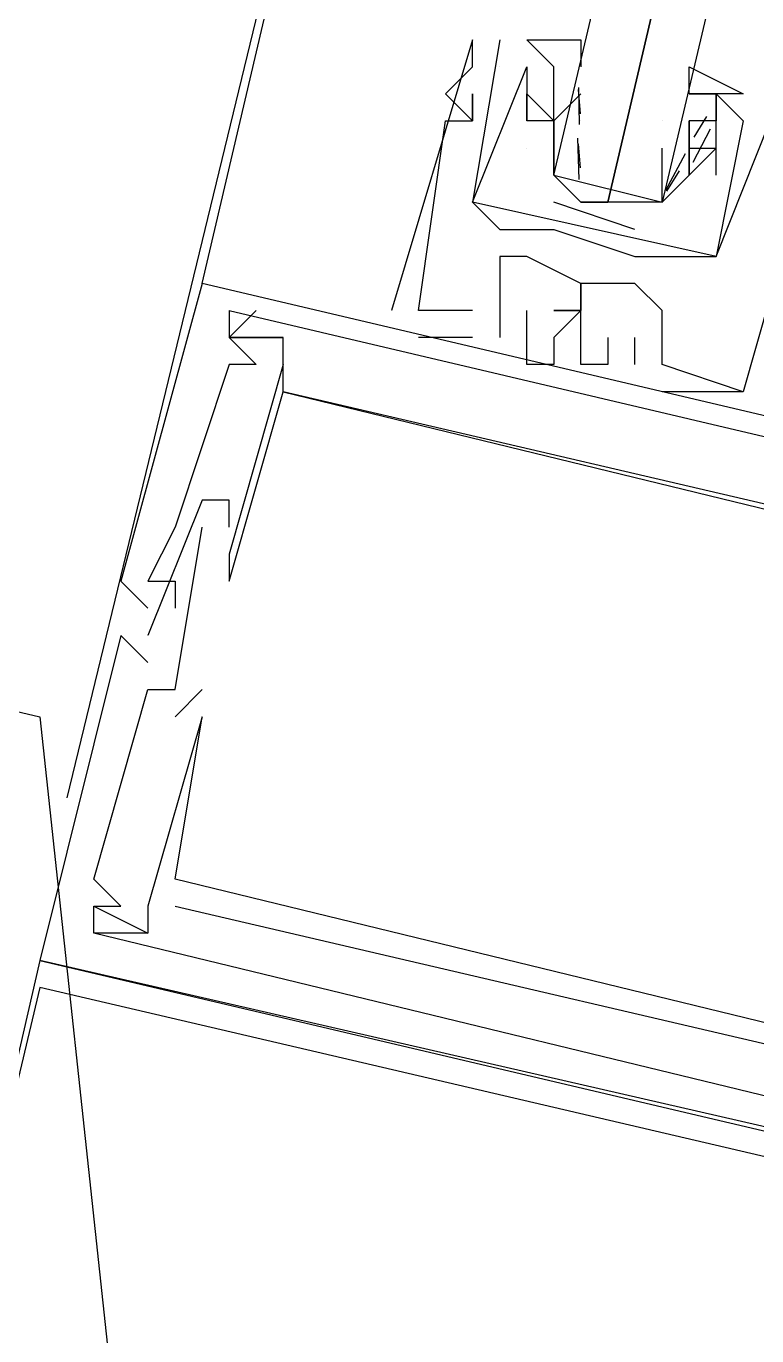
# Model space of a CAD drawing. Header units: feet. Extents: x -84 to 198, y -22 to 181.
# Drawn here: x 120.073 to 120.433, y 75.499 to 76.144 of the extents above; entities that cross this region are included whole.
import ezdxf

# ---------------------------------------------------------------- set-up
doc = ezdxf.new("R2010")
doc.units = ezdxf.units.FT
doc.layers.add('A-AREA-UNIDAD', color=30, linetype='CONTINUOUS')
doc.layers.add('A-LINEA', color=7, linetype='CONTINUOUS')

msp = doc.modelspace()

# ---------------------------------------------------------------- linework, layer by layer
at = {"layer": 'A-AREA-UNIDAD'}
msp.add_lwpolyline([(68.192, 96.0533), (66.432, 88.7289), (77.408, 86.08), (78.32, 86.0089), (78.368, 85.6), (100.992, 80.2489), (101.2, 80.6933), (102.208, 80.6933), (104.608, 80.0889), (104.72, 79.36), (120.08, 75.8044), (120.128, 75.36), (121.68, 75.2), (129.568, 73.3689), (129.68, 73.12), (130.56, 76.0889), (131.92, 79.2), (133.68, 82.1689), (136.352, 85.6533)], dxfattribs=at)
at = {"layer": 'A-LINEA'}
for p, q in [((120.16, 76.0178), (121.8133, 83.0444)), ((120.2133, 76.2578), (120.0933, 75.7644)), ((120.2933, 76.1378), (120.2933, 76.1378)), ((120.2933, 76.1378), (120.2933, 76.1378)), ((120.2933, 76.1378), (120.2933, 76.1378)), ((120.3067, 76.1378), (120.3067, 76.1378)), ((120.3067, 76.1378), (120.3067, 76.1378)), ((120.3333, 76.1244), (120.32, 76.1378)), ((120.32, 76.1378), (120.32, 76.1378)), ((120.3333, 76.1244), (120.32, 76.1378)), ((120.32, 76.1378), (120.32, 76.1378)), ((120.2933, 76.1244), (120.2933, 76.1244)), ((120.2933, 76.1244), (120.2933, 76.1244)), ((120.2933, 76.1244), (120.2933, 76.1244)), ((120.3067, 76.1244), (120.3067, 76.1244)), ((120.3067, 76.1244), (120.3067, 76.1244)), ((120.32, 76.1244), (120.32, 76.1244)), ((120.32, 76.1244), (120.32, 76.1244)), ((120.3333, 76.1244), (120.3333, 76.1244)), ((120.3333, 76.1244), (120.3333, 76.1244)), ((120.28, 76.1111), (120.28, 76.1111)), ((120.28, 76.1111), (120.28, 76.1111)), ((120.28, 76.1111), (120.28, 76.1111)), ((120.2933, 76.1111), (120.2933, 76.1111)), ((120.2933, 76.1111), (120.2933, 76.1111)), ((120.2933, 76.1111), (120.2933, 76.1111)), ((120.32, 76.1111), (120.32, 76.1111)), ((120.32, 76.1111), (120.32, 76.1111)), ((120.3333, 76.1111), (120.3333, 76.1111)), ((120.3467, 76.1111), (120.3333, 76.0978)), ((120.3333, 76.1111), (120.3333, 76.1111)), ((120.3465, 76.1013), (120.3455, 76.1132)), ((120.3459, 76.096), (120.3456, 76.1143)), ((120.3467, 76.1111), (120.3467, 76.1111)), ((120.3467, 76.1111), (120.3467, 76.1111)), ((120.4, 76.1111), (120.4, 76.1111)), ((120.4, 76.1111), (120.4, 76.1111)), ((120.4133, 76.1111), (120.4133, 76.1111)), ((120.4133, 76.1111), (120.4133, 76.1111)), ((120.4133, 76.1111), (120.4133, 76.1111)), ((120.4133, 76.1111), (120.4133, 76.1111)), ((120.4267, 76.1111), (120.4267, 76.1111)), ((120.4267, 76.1111), (120.4267, 76.1111)), ((120.28, 76.0978), (120.28, 76.0978)), ((120.28, 76.0978), (120.28, 76.0978)), ((120.28, 76.0978), (120.28, 76.0978)), ((120.2933, 76.0978), (120.2933, 76.0978)), ((120.2933, 76.0978), (120.2933, 76.0978)), ((120.2933, 76.0978), (120.2933, 76.0978)), ((120.2933, 76.0978), (120.2933, 76.0978)), ((120.2933, 76.0978), (120.2933, 76.0978)), ((120.2933, 76.0978), (120.2933, 76.0978)), ((120.32, 76.0978), (120.32, 76.0978)), ((120.32, 76.0978), (120.32, 76.0978)), ((120.32, 76.0978), (120.32, 76.0978)), ((120.32, 76.0978), (120.32, 76.0978)), ((120.32, 76.0978), (120.32, 76.0978)), ((120.32, 76.0978), (120.32, 76.0978)), ((120.3333, 76.0978), (120.3333, 76.0978)), ((120.3333, 76.0978), (120.3333, 76.0978)), ((120.3333, 76.0978), (120.3333, 76.0978)), ((120.3333, 76.0978), (120.3333, 76.0978)), ((120.3467, 76.0978), (120.3467, 76.0978)), ((120.3867, 76.0978), (120.3867, 76.0978)), ((120.4, 76.0978), (120.4, 76.0978)), ((120.4, 76.0844), (120.4, 76.0978)), ((120.4, 76.0978), (120.4, 76.0978)), ((120.4085, 76.1), (120.4023, 76.0898)), ((120.4267, 76.0978), (120.4267, 76.0978)), ((120.4267, 76.0978), (120.4267, 76.0978)), ((120.4267, 76.0978), (120.4267, 76.0978)), ((120.4267, 76.0978), (120.4267, 76.0978)), ((120.4103, 76.0937), (120.4018, 76.0774)), ((120.3458, 76.0689), (120.3452, 76.0893)), ((120.3465, 76.0747), (120.3455, 76.0865)), ((120.32, 76.0844), (120.32, 76.0844)), ((120.32, 76.0844), (120.32, 76.0844)), ((120.32, 76.0844), (120.32, 76.0844)), ((120.32, 76.0844), (120.32, 76.0844)), ((120.3333, 76.0844), (120.3333, 76.0844)), ((120.398, 76.0816), (120.3884, 76.0636)), ((120.4, 76.0844), (120.4, 76.0844)), ((120.4, 76.0844), (120.4, 76.0844)), ((120.4, 76.0844), (120.4, 76.0844)), ((120.4, 76.0844), (120.4, 76.0844)), ((120.4133, 76.0844), (120.4133, 76.0844)), ((120.4133, 76.0844), (120.4133, 76.0844)), ((120.3951, 76.0733), (120.3889, 76.0632)), ((120.3867, 76.0711), (120.3867, 76.0711)), ((120.4, 76.0711), (120.4, 76.0711)), ((120.4, 76.0711), (120.4, 76.0711)), ((120.4, 76.0711), (120.4, 76.0711)), ((120.4, 76.0711), (120.4, 76.0711)), ((120.4133, 76.0711), (120.4133, 76.0711)), ((120.4133, 76.0711), (120.4133, 76.0711)), ((120.2933, 76.0578), (120.2933, 76.0578)), ((120.2933, 76.0578), (120.2933, 76.0578)), ((120.2933, 76.0578), (120.2933, 76.0578)), ((120.2933, 76.0578), (120.2933, 76.0578)), ((120.3733, 76.0444), (120.3333, 76.0578)), ((120.3467, 76.0578), (120.36, 76.0578)), ((120.3067, 76.0444), (120.3067, 76.0444)), ((120.3067, 76.0444), (120.3067, 76.0444)), ((120.32, 76.0444), (120.32, 76.0444)), ((120.32, 76.0444), (120.32, 76.0444)), ((120.3333, 76.0444), (120.3333, 76.0444)), ((120.3333, 76.0444), (120.3333, 76.0444)), ((120.3067, 76.0311), (120.3067, 76.0311)), ((120.3067, 76.0311), (120.3067, 76.0311)), ((120.3067, 76.0311), (120.3067, 76.0311)), ((120.32, 76.0311), (120.32, 76.0311)), ((120.32, 76.0311), (120.32, 76.0311)), ((120.32, 76.0311), (120.32, 76.0311)), ((120.3733, 76.0311), (120.3733, 76.0311)), ((120.3733, 76.0311), (120.3733, 76.0311)), ((120.3867, 76.0311), (120.3867, 76.0311)), ((120.3867, 76.0311), (120.3867, 76.0311)), ((120.4, 76.0311), (120.4, 76.0311)), ((120.4, 76.0311), (120.4, 76.0311)), ((120.4133, 76.0311), (120.4133, 76.0311)), ((120.4133, 76.0311), (120.4133, 76.0311)), ((120.16, 76.0178), (120.16, 76.0178)), ((120.16, 76.0178), (120.16, 76.0178)), ((120.16, 76.0178), (120.16, 76.0178)), ((120.3467, 76.0178), (120.3467, 76.0178)), ((120.3467, 76.0178), (120.3467, 76.0178)), ((120.3467, 76.0178), (120.3467, 76.0178)), ((120.3733, 76.0178), (120.3733, 76.0178)), ((120.3733, 76.0178), (120.3733, 76.0178)), ((120.3733, 76.0178), (120.3733, 76.0178)), ((120.1733, 76.0044), (120.1733, 76.0044)), ((120.1733, 76.0044), (120.1733, 76.0044)), ((120.1733, 76.0044), (120.1733, 76.0044)), ((120.1867, 76.0044), (120.1867, 76.0044)), ((120.1867, 76.0044), (120.1867, 76.0044)), ((120.1867, 76.0044), (120.1867, 76.0044)), ((120.2533, 76.0044), (120.2533, 76.0044)), ((120.2533, 76.0044), (120.2533, 76.0044)), ((120.2533, 76.0044), (120.2533, 76.0044)), ((120.2667, 76.0044), (120.2667, 76.0044)), ((120.2667, 76.0044), (120.2667, 76.0044)), ((120.2667, 76.0044), (120.2667, 76.0044)), ((120.2667, 76.0044), (120.2667, 76.0044)), ((120.2667, 76.0044), (120.2667, 76.0044)), ((120.2667, 76.0044), (120.2667, 76.0044)), ((120.2933, 76.0044), (120.2933, 76.0044)), ((120.2933, 76.0044), (120.2933, 76.0044)), ((120.2933, 76.0044), (120.2933, 76.0044)), ((120.3067, 76.0044), (120.3067, 75.9911)), ((120.3067, 76.0044), (120.3067, 76.0044)), ((120.3067, 76.0044), (120.3067, 76.0044)), ((120.3067, 76.0044), (120.3067, 75.9911)), ((120.3067, 76.0044), (120.3067, 76.0044)), ((120.3067, 76.0044), (120.3067, 76.0044)), ((120.3067, 76.0044), (120.3067, 75.9911)), ((120.3067, 76.0044), (120.3067, 76.0044)), ((120.3067, 76.0044), (120.3067, 76.0044)), ((120.32, 76.0044), (120.32, 76.0044)), ((120.32, 76.0044), (120.32, 76.0044)), ((120.32, 76.0044), (120.32, 76.0044)), ((120.3467, 76.0044), (120.3467, 76.0044)), ((120.3467, 76.0044), (120.3467, 76.0044)), ((120.3467, 76.0044), (120.3467, 76.0044)), ((120.3867, 76.0044), (120.3867, 76.0044)), ((120.3867, 76.0044), (120.3867, 76.0044)), ((120.3867, 76.0044), (120.3867, 76.0044)), ((120.1733, 75.9911), (120.1733, 75.9911)), ((120.1733, 75.9911), (120.1733, 75.9911)), ((120.1733, 75.9911), (120.1733, 75.9911)), ((120.1733, 75.9911), (120.1733, 75.9911)), ((120.1733, 75.9911), (120.1733, 75.9911)), ((120.1733, 75.9911), (120.1733, 75.9911)), ((120.1733, 75.9911), (120.1733, 75.9911)), ((120.1733, 75.9911), (120.1733, 75.9911)), ((120.1733, 75.9911), (120.1733, 75.9911)), ((120.2, 75.9911), (120.2, 75.9911)), ((120.2, 75.9911), (120.2, 75.9911)), ((120.2, 75.9911), (120.2, 75.9911)), ((120.2, 75.9911), (120.2, 75.9911)), ((120.2, 75.9911), (120.2, 75.9911)), ((120.2, 75.9911), (120.2, 75.9911)), ((120.2667, 75.9911), (120.2667, 75.9911)), ((120.2667, 75.9911), (120.2667, 75.9911)), ((120.2667, 75.9911), (120.2667, 75.9911)), ((120.2933, 75.9911), (120.2933, 75.9911)), ((120.2933, 75.9911), (120.2933, 75.9911)), ((120.2933, 75.9911), (120.2933, 75.9911)), ((120.3067, 75.9911), (120.3067, 75.9911)), ((120.3067, 75.9911), (120.3067, 75.9911)), ((120.3067, 75.9911), (120.3067, 75.9911)), ((120.3333, 75.9911), (120.3333, 75.9911)), ((120.3333, 75.9911), (120.3333, 75.9911)), ((120.3333, 75.9911), (120.3333, 75.9911)), ((120.36, 75.9911), (120.36, 75.9911)), ((120.36, 75.9911), (120.36, 75.9911)), ((120.36, 75.9911), (120.36, 75.9911)), ((120.3733, 75.9911), (120.3733, 75.9911)), ((120.3733, 75.9911), (120.3733, 75.9911)), ((120.3733, 75.9911), (120.3733, 75.9911)), ((120.1733, 75.9778), (120.1733, 75.9778)), ((120.1733, 75.9778), (120.1733, 75.9778)), ((120.1733, 75.9778), (120.1733, 75.9778)), ((120.1867, 75.9778), (120.1867, 75.9778)), ((120.1867, 75.9778), (120.1867, 75.9778)), ((120.1867, 75.9778), (120.1867, 75.9778)), ((120.2, 75.9778), (120.2, 75.9778)), ((120.2, 75.9778), (120.2, 75.9778)), ((120.2, 75.9778), (120.2, 75.9778)), ((120.32, 75.9778), (120.32, 75.9778)), ((120.32, 75.9778), (120.32, 75.9778)), ((120.32, 75.9778), (120.32, 75.9778)), ((120.3333, 75.9778), (120.3333, 75.9778)), ((120.3333, 75.9778), (120.3333, 75.9778)), ((120.3333, 75.9778), (120.3333, 75.9778)), ((120.3467, 75.9778), (120.3467, 75.9778)), ((120.3467, 75.9778), (120.3467, 75.9778)), ((120.3467, 75.9778), (120.3467, 75.9778)), ((120.36, 75.9778), (120.36, 75.9778)), ((120.36, 75.9778), (120.36, 75.9778)), ((120.36, 75.9778), (120.36, 75.9778)), ((120.3733, 75.9778), (120.3733, 75.9778)), ((120.3733, 75.9778), (120.3733, 75.9778)), ((120.3733, 75.9778), (120.3733, 75.9778)), ((120.3867, 75.9778), (120.3867, 75.9778)), ((120.3867, 75.9778), (120.3867, 75.9778)), ((120.3867, 75.9778), (120.3867, 75.9778)), ((120.3867, 75.9778), (120.3867, 75.9778)), ((120.3867, 75.9778), (120.3867, 75.9778)), ((120.3867, 75.9778), (120.3867, 75.9778)), ((120.2, 75.9644), (120.2, 75.9644)), ((120.2, 75.9644), (120.2, 75.9644)), ((120.2, 75.9644), (120.2, 75.9644)), ((120.2, 75.9644), (120.2, 75.9644)), ((120.2, 75.9644), (120.2, 75.9644)), ((120.2, 75.9644), (120.2, 75.9644)), ((120.3867, 75.9644), (120.3867, 75.9644)), ((120.3867, 75.9644), (120.3867, 75.9644)), ((120.3867, 75.9644), (120.3867, 75.9644)), ((120.4267, 75.9644), (120.4267, 75.9644)), ((120.4267, 75.9644), (120.4267, 75.9644)), ((120.4267, 75.9644), (120.4267, 75.9644)), ((120.4267, 75.9644), (120.4267, 75.9644)), ((120.4267, 75.9644), (120.4267, 75.9644)), ((120.4267, 75.9644), (120.4267, 75.9644)), ((120.16, 75.9111), (120.16, 75.9111)), ((120.16, 75.9111), (120.16, 75.9111)), ((120.16, 75.9111), (120.16, 75.9111)), ((120.1733, 75.9111), (120.1733, 75.9111)), ((120.1733, 75.9111), (120.1733, 75.9111)), ((120.1733, 75.9111), (120.1733, 75.9111)), ((120.1733, 75.9111), (120.1733, 75.9111)), ((120.1733, 75.9111), (120.1733, 75.9111)), ((120.1733, 75.9111), (120.1733, 75.9111)), ((120.1467, 75.8978), (120.1467, 75.8978)), ((120.1467, 75.8978), (120.1467, 75.8978)), ((120.1467, 75.8978), (120.1467, 75.8978)), ((120.16, 75.8978), (120.16, 75.8978)), ((120.16, 75.8978), (120.16, 75.8978)), ((120.16, 75.8978), (120.16, 75.8978)), ((120.1733, 75.8978), (120.1733, 75.8978)), ((120.1733, 75.8978), (120.1733, 75.8978)), ((120.1733, 75.8978), (120.1733, 75.8978)), ((120.1733, 75.8844), (120.1733, 75.8844)), ((120.1733, 75.8844), (120.1733, 75.8844)), ((120.1733, 75.8844), (120.1733, 75.8844)), ((120.12, 75.8711), (120.12, 75.8711)), ((120.12, 75.8711), (120.12, 75.8711)), ((120.12, 75.8711), (120.12, 75.8711)), ((120.1333, 75.8711), (120.1333, 75.8711)), ((120.1333, 75.8711), (120.1333, 75.8711)), ((120.1333, 75.8711), (120.1333, 75.8711)), ((120.1333, 75.8711), (120.1333, 75.8711)), ((120.1333, 75.8711), (120.1333, 75.8711)), ((120.1333, 75.8711), (120.1333, 75.8711)), ((120.1467, 75.8711), (120.1467, 75.8711)), ((120.1467, 75.8711), (120.1467, 75.8711)), ((120.1467, 75.8711), (120.1467, 75.8711)), ((120.1733, 75.8711), (120.1733, 75.8711)), ((120.1733, 75.8711), (120.1733, 75.8711)), ((120.1733, 75.8711), (120.1733, 75.8711)), ((120.1333, 75.8578), (120.1333, 75.8578)), ((120.1333, 75.8578), (120.1333, 75.8578)), ((120.1333, 75.8578), (120.1333, 75.8578)), ((120.1467, 75.8578), (120.1467, 75.8578)), ((120.1467, 75.8578), (120.1467, 75.8578)), ((120.1467, 75.8578), (120.1467, 75.8578)), ((120.12, 75.8444), (120.12, 75.8444)), ((120.12, 75.8444), (120.12, 75.8444)), ((120.12, 75.8444), (120.12, 75.8444)), ((120.1333, 75.8444), (120.1333, 75.8444)), ((120.1333, 75.8444), (120.1333, 75.8444)), ((120.1333, 75.8444), (120.1333, 75.8444)), ((120.1333, 75.8311), (120.1333, 75.8311)), ((120.1333, 75.8311), (120.1333, 75.8311)), ((120.1333, 75.8311), (120.1333, 75.8311)), ((120.1333, 75.8178), (120.1333, 75.8178)), ((120.1333, 75.8178), (120.1333, 75.8178)), ((120.1333, 75.8178), (120.1333, 75.8178)), ((120.16, 75.8178), (120.1467, 75.8044)), ((120.1467, 75.8178), (120.1467, 75.8178)), ((120.16, 75.8178), (120.1467, 75.8044)), ((120.1467, 75.8178), (120.1467, 75.8178)), ((120.16, 75.8178), (120.1467, 75.8044)), ((120.1467, 75.8178), (120.1467, 75.8178)), ((120.16, 75.8178), (120.16, 75.8178)), ((120.16, 75.8178), (120.16, 75.8178)), ((120.16, 75.8178), (120.16, 75.8178)), ((120.1467, 75.8044), (120.1467, 75.8044)), ((120.1467, 75.8044), (120.1467, 75.8044)), ((120.1467, 75.8044), (120.1467, 75.8044)), ((120.16, 75.8044), (120.16, 75.8044)), ((120.16, 75.8044), (120.16, 75.8044)), ((120.16, 75.8044), (120.16, 75.8044)), ((120.16, 75.8044), (120.16, 75.8044)), ((120.16, 75.8044), (120.16, 75.8044)), ((120.16, 75.8044), (120.16, 75.8044)), ((120.1067, 75.7244), (120.1067, 75.7244)), ((120.1067, 75.7244), (120.1067, 75.7244)), ((120.1067, 75.7244), (120.1067, 75.7244)), ((120.1467, 75.7244), (120.1467, 75.7244)), ((120.1467, 75.7244), (120.1467, 75.7244)), ((120.1467, 75.7244), (120.1467, 75.7244)), ((120.1067, 75.7111), (120.1067, 75.7111)), ((120.1067, 75.7111), (120.1067, 75.7111)), ((120.1067, 75.7111), (120.1067, 75.7111)), ((120.1067, 75.7111), (120.1067, 75.7111)), ((120.1067, 75.7111), (120.1067, 75.7111)), ((120.1067, 75.7111), (120.1067, 75.7111)), ((120.12, 75.7111), (120.12, 75.7111)), ((120.12, 75.7111), (120.12, 75.7111)), ((120.12, 75.7111), (120.12, 75.7111)), ((120.1333, 75.7111), (120.1333, 75.7111)), ((120.1333, 75.7111), (120.1333, 75.7111)), ((120.1333, 75.7111), (120.1333, 75.7111)), ((120.1333, 75.7111), (120.1333, 75.7111)), ((120.1333, 75.7111), (120.1333, 75.7111)), ((120.1333, 75.7111), (120.1333, 75.7111)), ((120.1467, 75.7111), (120.1467, 75.7111)), ((120.1467, 75.7111), (120.1467, 75.7111)), ((120.1467, 75.7111), (120.1467, 75.7111)), ((120.1067, 75.6978), (120.1067, 75.6978)), ((120.1067, 75.6978), (120.1067, 75.6978)), ((120.1067, 75.6978), (120.1067, 75.6978)), ((120.1067, 75.6978), (120.1067, 75.6978)), ((120.1067, 75.6978), (120.1067, 75.6978)), ((120.1067, 75.6978), (120.1067, 75.6978)), ((120.1333, 75.6978), (120.1333, 75.6978)), ((120.1333, 75.6978), (120.1333, 75.6978)), ((120.1333, 75.6978), (120.1333, 75.6978)), ((120.1333, 75.6978), (120.1333, 75.6978)), ((120.1333, 75.6978), (120.1333, 75.6978)), ((120.1333, 75.6978), (120.1333, 75.6978)), ((120.08, 75.6844), (120.08, 75.6844)), ((120.08, 75.6844), (120.08, 75.6844)), ((120.08, 75.6844), (120.08, 75.6844))]:
    msp.add_line(p, q, dxfattribs=at)
for points in [[(120.7867, 77.7511), (120.3867, 76.0578), (120.3733, 76.0578), (120.36, 76.0578), (120.76, 77.7644), (120.36, 76.0578), (120.3467, 76.0578), (120.3333, 76.0711), (120.7333, 77.7644)], [(120.2933, 76.0044), (120.2667, 76.0044), (120.28, 76.0978), (120.2933, 76.0978), (120.2933, 76.1111), (120.2933, 76.0978), (120.28, 76.1111), (120.2933, 76.1244), (120.2933, 76.1378), (120.2533, 76.0044)], [(120.2933, 76.0044), (120.2667, 76.0044), (120.28, 76.0978), (120.2933, 76.0978), (120.2933, 76.1111), (120.2933, 76.0978), (120.28, 76.1111), (120.2933, 76.1244), (120.2933, 76.1378), (120.2533, 76.0044)], [(120.2933, 76.0044), (120.2667, 76.0044), (120.28, 76.0978), (120.2933, 76.0978), (120.2933, 76.1111), (120.2933, 76.0978), (120.28, 76.1111), (120.2933, 76.1244), (120.2933, 76.1378), (120.2533, 76.0044)], [(120.3067, 76.1378), (120.2933, 76.0578), (120.3067, 76.0444), (120.32, 76.0444), (120.3333, 76.0444), (120.3733, 76.0311), (120.3867, 76.0311), (120.4, 76.0311), (120.4133, 76.0311), (120.44, 76.0978)], [(120.3067, 76.1378), (120.2933, 76.0578), (120.3067, 76.0444), (120.32, 76.0444), (120.3333, 76.0444), (120.3733, 76.0311), (120.3867, 76.0311), (120.4, 76.0311), (120.4133, 76.0311), (120.44, 76.0978)], [(120.3333, 76.0711), (120.3333, 76.0844), (120.3333, 76.0978), (120.3333, 76.1111), (120.3333, 76.1244), (120.32, 76.1378), (120.3467, 76.1378), (120.3467, 76.1244)], [(120.4133, 76.0311), (120.2933, 76.0578), (120.32, 76.1244), (120.32, 76.0978)], [(120.4133, 76.0311), (120.2933, 76.0578), (120.32, 76.1244), (120.32, 76.0978)], [(120.4, 76.1111), (120.4, 76.1244), (120.4267, 76.1111), (120.4133, 76.1111), (120.4, 76.1111), (120.4133, 76.1111), (120.4133, 76.0978), (120.4, 76.0978), (120.4, 76.0844), (120.4, 76.0711), (120.3867, 76.0578)], [(120.3333, 76.0978), (120.32, 76.0978), (120.32, 76.1111), (120.3333, 76.0978), (120.3333, 76.1111)], [(120.3333, 76.0978), (120.32, 76.0978), (120.32, 76.1111), (120.3333, 76.0978), (120.3333, 76.1111)], [(120.4267, 76.1111), (120.4133, 76.1111), (120.4, 76.1111)], [(120.4267, 76.1111), (120.4133, 76.1111), (120.4, 76.1111)], [(120.4133, 76.0711), (120.4133, 76.1111), (120.4267, 76.0978), (120.4133, 76.0311)], [(120.4133, 76.0711), (120.4133, 76.1111), (120.4267, 76.0978), (120.4133, 76.0311)], [(120.6267, 75.9111), (120.6533, 76.0444), (120.44, 76.0978), (120.44, 76.0844), (120.44, 76.0978), (120.4533, 76.0978), (120.44, 76.0711), (120.4533, 76.0578), (120.4267, 75.9644), (120.3867, 75.9778), (120.3867, 76.0044), (120.3733, 76.0178), (120.3467, 76.0178), (120.32, 76.0311), (120.3067, 76.0311), (120.3067, 76.0044)], [(120.6267, 75.9111), (120.6533, 76.0444), (120.44, 76.0978), (120.44, 76.0844), (120.44, 76.0978), (120.4533, 76.0978), (120.44, 76.0711), (120.4533, 76.0578), (120.4267, 75.9644), (120.3867, 75.9778), (120.3867, 76.0044), (120.3733, 76.0178), (120.3467, 76.0178), (120.32, 76.0311), (120.3067, 76.0311), (120.3067, 76.0044)], [(120.6267, 75.9111), (120.6533, 76.0444), (120.44, 76.0978), (120.44, 76.0844), (120.44, 76.0978), (120.4533, 76.0978), (120.44, 76.0711), (120.4533, 76.0578), (120.4267, 75.9644), (120.3867, 75.9778), (120.3867, 76.0044), (120.3733, 76.0178), (120.3467, 76.0178), (120.32, 76.0311), (120.3067, 76.0311), (120.3067, 76.0044)], [(120.3333, 76.0978), (120.3333, 76.0844), (120.3333, 76.0711), (120.3867, 76.0578), (120.3867, 76.0711), (120.3867, 76.0844)], [(120.4, 76.0844), (120.4133, 76.0844), (120.4, 76.0711), (120.4, 76.0844), (120.4, 76.0711)], [(120.4, 76.0844), (120.4133, 76.0844), (120.4, 76.0711), (120.4, 76.0844), (120.4, 76.0711)], [(120.84, 75.8578), (120.16, 76.0178), (120.12, 75.8711), (120.1333, 75.8578)], [(120.84, 75.8578), (120.16, 76.0178), (120.12, 75.8711), (120.1333, 75.8578)], [(120.84, 75.8578), (120.16, 76.0178), (120.12, 75.8711), (120.1333, 75.8578)], [(120.3467, 76.0044), (120.3467, 76.0178), (120.3467, 76.0044), (120.3333, 76.0044), (120.3467, 76.0044)], [(120.3467, 76.0044), (120.3467, 76.0178), (120.3467, 76.0044), (120.3333, 76.0044), (120.3467, 76.0044)], [(120.3467, 76.0044), (120.3467, 76.0178), (120.3467, 76.0044), (120.3333, 76.0044), (120.3467, 76.0044)], [(120.1733, 76.0044), (120.1733, 75.9911), (120.1867, 75.9778), (120.1733, 75.9778), (120.1467, 75.8978), (120.1333, 75.8711), (120.1467, 75.8711), (120.1467, 75.8578)], [(120.1733, 76.0044), (120.1733, 75.9911), (120.1867, 75.9778), (120.1733, 75.9778), (120.1467, 75.8978), (120.1333, 75.8711), (120.1467, 75.8711), (120.1467, 75.8578)], [(120.1733, 76.0044), (120.1733, 75.9911), (120.1867, 75.9778), (120.1733, 75.9778), (120.1467, 75.8978), (120.1333, 75.8711), (120.1467, 75.8711), (120.1467, 75.8578)], [(120.6133, 75.8844), (120.6133, 75.8978), (120.6, 75.8711), (120.2, 75.9644), (120.2, 75.9911), (120.1733, 75.9911), (120.1867, 76.0044)], [(120.1733, 76.0044), (120.1733, 75.9911), (120.2, 75.9911)], [(120.1733, 76.0044), (120.6267, 75.8978), (120.6267, 75.8844)], [(120.6133, 75.8844), (120.6133, 75.8978), (120.6, 75.8711), (120.2, 75.9644), (120.2, 75.9911), (120.1733, 75.9911), (120.1867, 76.0044)], [(120.1733, 76.0044), (120.1733, 75.9911), (120.2, 75.9911)], [(120.1733, 76.0044), (120.6267, 75.8978), (120.6267, 75.8844)], [(120.6133, 75.8844), (120.6133, 75.8978), (120.6, 75.8711), (120.2, 75.9644), (120.2, 75.9911), (120.1733, 75.9911), (120.1867, 76.0044)], [(120.1733, 76.0044), (120.1733, 75.9911), (120.2, 75.9911)], [(120.1733, 76.0044), (120.6267, 75.8978), (120.6267, 75.8844)], [(120.36, 75.9911), (120.36, 75.9778), (120.3467, 75.9778), (120.3467, 76.0044), (120.3467, 76.0044), (120.3333, 75.9911), (120.3333, 75.9778), (120.32, 75.9778), (120.32, 76.0044), (120.32, 76.0044)], [(120.36, 75.9911), (120.36, 75.9778), (120.3467, 75.9778), (120.3467, 76.0044), (120.3467, 76.0044), (120.3333, 75.9911), (120.3333, 75.9778), (120.32, 75.9778), (120.32, 76.0044), (120.32, 76.0044)], [(120.36, 75.9911), (120.36, 75.9778), (120.3467, 75.9778), (120.3467, 76.0044), (120.3467, 76.0044), (120.3333, 75.9911), (120.3333, 75.9778), (120.32, 75.9778), (120.32, 76.0044), (120.32, 76.0044)], [(120.2933, 75.9911), (120.2933, 75.9911), (120.2667, 75.9911)], [(120.2933, 75.9911), (120.2933, 75.9911), (120.2667, 75.9911)], [(120.2933, 75.9911), (120.2933, 75.9911), (120.2667, 75.9911)], [(120.3733, 75.9778), (120.3733, 75.9911), (120.3733, 75.9911)], [(120.3733, 75.9778), (120.3733, 75.9911), (120.3733, 75.9911)], [(120.3733, 75.9778), (120.3733, 75.9911), (120.3733, 75.9911)], [(120.2, 75.9778), (120.1733, 75.8844), (120.1733, 75.8711), (120.2, 75.9644), (120.6933, 75.8444), (120.68, 75.7511), (120.68, 75.7511), (120.6933, 75.7644), (120.68, 75.7644), (120.7067, 75.8444), (120.72, 75.8711)], [(120.2, 75.9778), (120.1733, 75.8844), (120.1733, 75.8711), (120.2, 75.9644), (120.6933, 75.8444), (120.68, 75.7511), (120.68, 75.7511), (120.6933, 75.7644), (120.68, 75.7644), (120.7067, 75.8444), (120.72, 75.8711)], [(120.2, 75.9778), (120.1733, 75.8844), (120.1733, 75.8711), (120.2, 75.9644), (120.6933, 75.8444), (120.68, 75.7511), (120.68, 75.7511), (120.6933, 75.7644), (120.68, 75.7644), (120.7067, 75.8444), (120.72, 75.8711)], [(120.4267, 75.9644), (120.4267, 75.9644), (120.3867, 75.9644)], [(120.4267, 75.9644), (120.4267, 75.9644), (120.3867, 75.9644)], [(120.4267, 75.9644), (120.4267, 75.9644), (120.3867, 75.9644)], [(120.1733, 75.8978), (120.1733, 75.9111), (120.16, 75.9111), (120.1333, 75.8444)], [(120.1733, 75.8978), (120.1733, 75.9111), (120.16, 75.9111), (120.1333, 75.8444)], [(120.1733, 75.8978), (120.1733, 75.9111), (120.16, 75.9111), (120.1333, 75.8444)], [(120.6933, 75.7778), (120.64, 75.5644), (120.56, 75.5911), (120.56, 75.6178), (120.5467, 75.6178), (120.5467, 75.6044), (120.56, 75.6044), (120.5467, 75.5911), (120.1067, 75.6978), (120.1067, 75.7111), (120.12, 75.7111), (120.1067, 75.7244), (120.1333, 75.8178), (120.1467, 75.8178), (120.16, 75.8978)], [(120.6933, 75.7778), (120.64, 75.5644), (120.56, 75.5911), (120.56, 75.6178), (120.5467, 75.6178), (120.5467, 75.6044), (120.56, 75.6044), (120.5467, 75.5911), (120.1067, 75.6978), (120.1067, 75.7111), (120.12, 75.7111), (120.1067, 75.7244), (120.1333, 75.8178), (120.1467, 75.8178), (120.16, 75.8978)], [(120.6933, 75.7778), (120.64, 75.5644), (120.56, 75.5911), (120.56, 75.6178), (120.5467, 75.6178), (120.5467, 75.6044), (120.56, 75.6044), (120.5467, 75.5911), (120.1067, 75.6978), (120.1067, 75.7111), (120.12, 75.7111), (120.1067, 75.7244), (120.1333, 75.8178), (120.1467, 75.8178), (120.16, 75.8978)], [(120.1333, 75.8311), (120.12, 75.8444), (120.08, 75.6844), (120.76, 75.5244), (120.76, 75.5378), (120.7467, 75.5378)], [(120.1333, 75.8311), (120.12, 75.8444), (120.08, 75.6844), (120.76, 75.5244), (120.76, 75.5378), (120.7467, 75.5378)], [(120.1333, 75.8311), (120.12, 75.8444), (120.08, 75.6844), (120.76, 75.5244), (120.76, 75.5378), (120.7467, 75.5378)], [(120.16, 75.8044), (120.1333, 75.7111), (120.1333, 75.6978), (120.1067, 75.6978), (120.1067, 75.7111), (120.1333, 75.6978)], [(120.16, 75.8044), (120.1333, 75.7111), (120.1333, 75.6978), (120.1067, 75.6978), (120.1067, 75.7111), (120.1333, 75.6978)], [(120.16, 75.8044), (120.1333, 75.7111), (120.1333, 75.6978), (120.1067, 75.6978), (120.1067, 75.7111), (120.1333, 75.6978)], [(120.64, 75.5911), (120.64, 75.5644), (120.6533, 75.6044), (120.64, 75.6044), (120.6667, 75.6844), (120.6667, 75.6978), (120.6667, 75.6978), (120.64, 75.6044), (120.1467, 75.7244), (120.16, 75.8044)], [(120.64, 75.5911), (120.64, 75.5644), (120.6533, 75.6044), (120.64, 75.6044), (120.6667, 75.6844), (120.6667, 75.6978), (120.6667, 75.6978), (120.64, 75.6044), (120.1467, 75.7244), (120.16, 75.8044)], [(120.64, 75.5911), (120.64, 75.5644), (120.6533, 75.6044), (120.64, 75.6044), (120.6667, 75.6844), (120.6667, 75.6978), (120.6667, 75.6978), (120.64, 75.6044), (120.1467, 75.7244), (120.16, 75.8044)], [(120.1467, 75.7111), (120.5467, 75.6178), (120.5333, 75.6044)], [(120.1467, 75.7111), (120.5467, 75.6178), (120.5333, 75.6044)], [(120.1467, 75.7111), (120.5467, 75.6178), (120.5333, 75.6044)], [(119.8933, 74.8711), (120.6933, 74.6844), (120.8933, 75.4978), (120.08, 75.6844), (119.8933, 74.8711)], [(119.8933, 74.8844), (120.6933, 74.6978), (120.88, 75.4844), (120.08, 75.6711), (119.8933, 74.8844)]]:
    msp.add_lwpolyline(points, dxfattribs=at)

doc.saveas('drawing.dxf')
